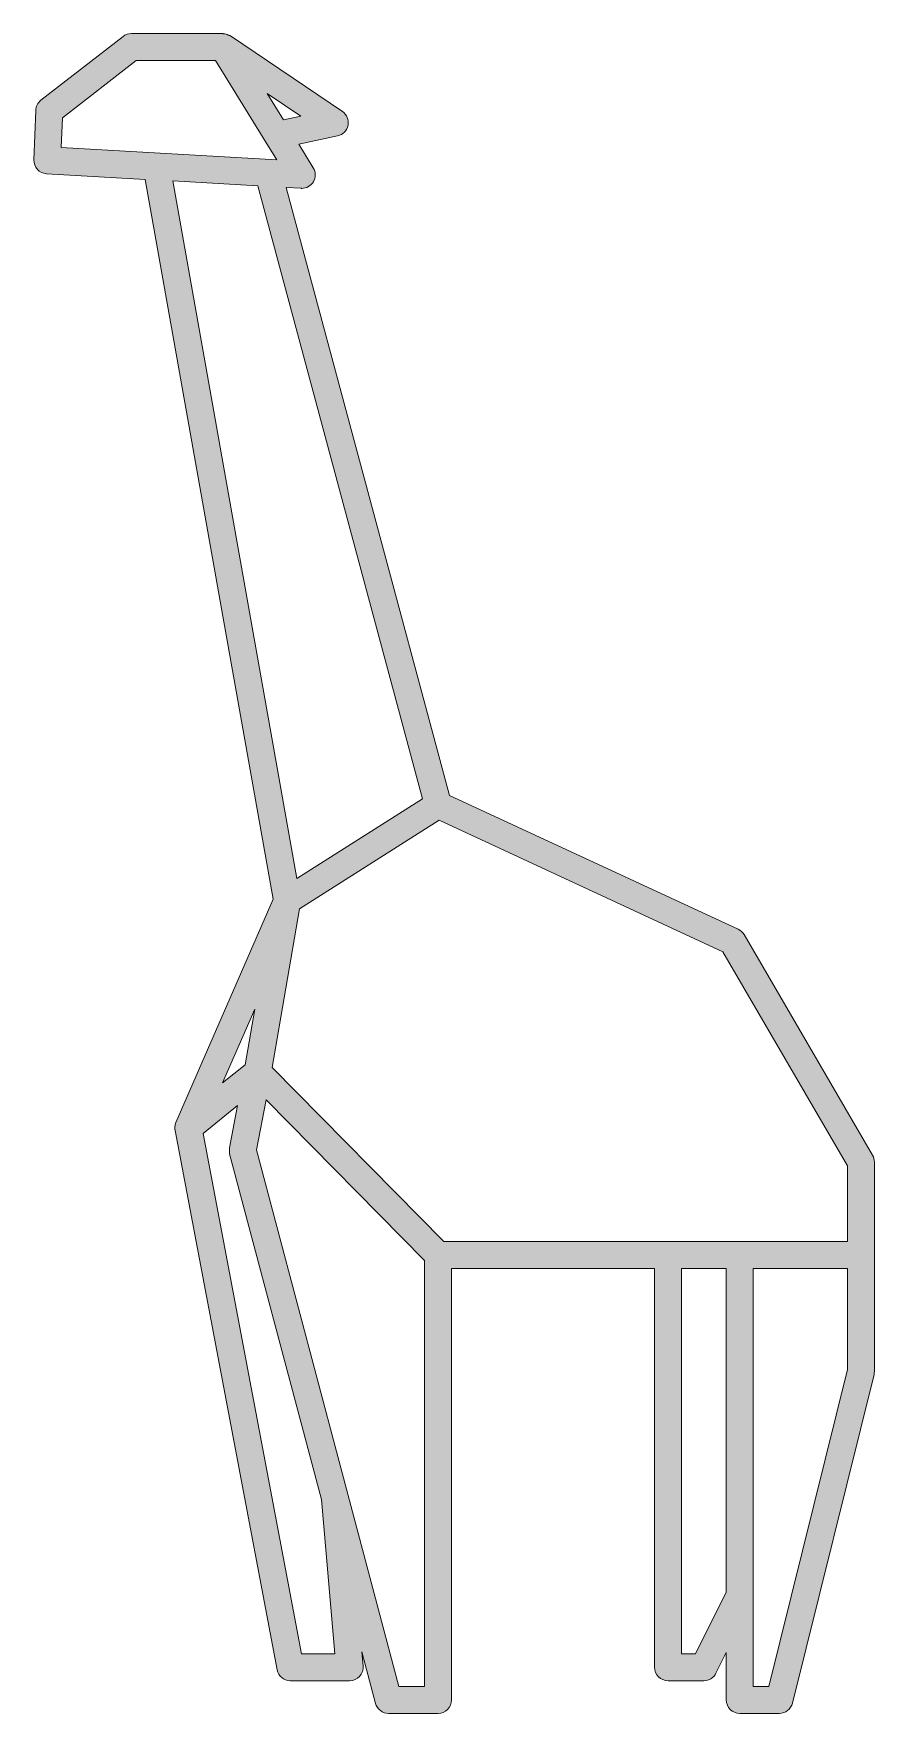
# Model space of a CAD drawing. Header units: inches. Extents: x 12.3 to 56.5, y 30 to 118.1.
import ezdxf

# ---------------------------------------------------------------- set-up
doc = ezdxf.new("R2010")
doc.units = ezdxf.units.IN
doc.header["$MEASUREMENT"] = 0
doc.layers.add('Layer 1', color=7, linetype='Continuous')

msp = doc.modelspace()

# ---------------------------------------------------------------- hatches: boundary and pattern name
at = {"layer": 'Layer 1', "true_color": 0xffffff}
h = msp.add_hatch(color=7, dxfattribs=at)
h.dxf.hatch_style = 2
edge = h.paths.add_edge_path()
edge.add_spline(control_points=[(56.404, 59.293), (56.404, 59.293), (49.652, 70.873), (49.652, 70.873), (49.579, 70.998), (49.469, 71.098), (49.338, 71.158), (49.338, 71.158), (34.185, 78.179), (34.185, 78.179), (34.185, 78.179), (25.607, 110.076), (25.607, 110.076), (25.607, 110.076), (26.389, 110.031), (26.389, 110.031), (26.403, 110.03), (26.416, 110.029), (26.43, 110.029), (26.679, 110.029), (26.91, 110.16), (27.038, 110.376), (27.174, 110.603), (27.172, 110.886), (27.032, 111.11), (27.032, 111.11), (26.266, 112.348), (26.266, 112.348), (26.266, 112.348), (28.312, 112.786), (28.312, 112.786), (28.59, 112.846), (28.805, 113.065), (28.859, 113.345), (28.914, 113.624), (28.796, 113.908), (28.56, 114.068), (28.56, 114.068), (22.683, 118.029), (22.683, 118.029), (22.672, 118.036), (22.661, 118.037), (22.65, 118.043), (22.625, 118.059), (22.597, 118.064), (22.571, 118.076), (22.493, 118.111), (22.415, 118.133), (22.333, 118.138), (22.316, 118.139), (22.304, 118.15), (22.287, 118.15), (22.287, 118.15), (17.483, 118.15), (17.483, 118.15), (17.325, 118.15), (17.172, 118.098), (17.048, 118.001), (17.048, 118.001), (12.73, 114.649), (12.73, 114.649), (12.564, 114.521), (12.464, 114.326), (12.457, 114.117), (12.457, 114.117), (12.36, 111.53), (12.36, 111.53), (12.345, 111.145), (12.642, 110.819), (13.026, 110.797), (13.026, 110.797), (18.209, 110.5), (18.209, 110.5), (18.209, 110.5), (24.931, 72.735), (24.931, 72.735), (24.931, 72.735), (19.821, 61.009), (19.821, 61.009), (19.793, 60.944), (19.774, 60.874), (19.766, 60.804), (19.765, 60.797), (19.767, 60.79), (19.767, 60.783), (19.762, 60.721), (19.762, 60.656), (19.774, 60.594), (19.774, 60.594), (25.13, 32.299), (25.13, 32.299), (25.193, 31.964), (25.485, 31.722), (25.826, 31.722), (25.826, 31.722), (28.943, 31.722), (28.943, 31.722), (29.141, 31.722), (29.332, 31.806), (29.465, 31.952), (29.598, 32.098), (29.666, 32.295), (29.649, 32.492), (29.649, 32.492), (29.584, 33.243), (29.584, 33.243), (29.584, 33.243), (30.304, 30.534), (30.304, 30.534), (30.386, 30.223), (30.667, 30.007), (30.989, 30.007), (30.989, 30.007), (33.587, 30.007), (33.587, 30.007), (33.978, 30.007), (34.296, 30.324), (34.296, 30.716), (34.296, 30.716), (34.296, 53.351), (34.296, 53.351), (34.296, 53.351), (44.955, 53.351), (44.955, 53.351), (44.955, 53.351), (44.955, 32.431), (44.955, 32.431), (44.955, 32.039), (45.272, 31.722), (45.664, 31.722), (45.664, 31.722), (47.545, 31.722), (47.545, 31.722), (47.814, 31.722), (48.06, 31.874), (48.181, 32.115), (48.181, 32.115), (48.721, 33.196), (48.721, 33.196), (48.721, 33.196), (48.721, 30.717), (48.721, 30.717), (48.721, 30.325), (49.038, 30.008), (49.43, 30.008), (49.43, 30.008), (51.507, 30.008), (51.507, 30.008), (51.832, 30.008), (52.116, 30.23), (52.195, 30.546), (52.195, 30.546), (56.48, 47.797), (56.48, 47.797), (56.487, 47.854), (56.494, 47.91), (56.501, 47.967), (56.501, 47.967), (56.501, 54.061), (56.501, 54.061), (56.501, 54.061), (56.501, 58.934), (56.501, 58.934), (56.501, 59.06), (56.467, 59.184), (56.404, 59.293)], knot_values=[0, 0, 0, 0, 1, 1, 1, 2, 2, 2, 3, 3, 3, 4, 4, 4, 5, 5, 5, 6, 6, 6, 7, 7, 7, 8, 8, 8, 9, 9, 9, 10, 10, 10, 11, 11, 11, 12, 12, 12, 13, 13, 13, 14, 14, 14, 15, 15, 15, 16, 16, 16, 17, 17, 17, 18, 18, 18, 19, 19, 19, 20, 20, 20, 21, 21, 21, 22, 22, 22, 23, 23, 23, 24, 24, 24, 25, 25, 25, 26, 26, 26, 27, 27, 27, 28, 28, 28, 29, 29, 29, 30, 30, 30, 31, 31, 31, 32, 32, 32, 33, 33, 33, 34, 34, 34, 35, 35, 35, 36, 36, 36, 37, 37, 37, 38, 38, 38, 39, 39, 39, 40, 40, 40, 41, 41, 41, 42, 42, 42, 43, 43, 43, 44, 44, 44, 45, 45, 45, 46, 46, 46, 47, 47, 47, 48, 48, 48, 49, 49, 49, 50, 50, 50, 51, 51, 51, 52, 52, 52, 53, 53, 53, 54, 54, 54, 55, 55, 55, 55], degree=3, periodic=1)
h.paths.add_polyline_path([(55.082, 58.744), (55.082, 54.769), (33.882, 54.769), (24.866, 63.898), (26.309, 72.217), (33.639, 76.869), (48.538, 69.965)])
h.paths.add_polyline_path([(23.454, 64.045), (22.275, 63.094), (23.959, 66.958)])
h.paths.add_polyline_path([(25.476, 113.63), (24.62, 115.015), (26.387, 113.825)])
edge = h.paths.add_edge_path()
edge.add_spline(control_points=[(13.862, 113.732), (13.862, 113.732), (17.727, 116.732), (17.727, 116.732), (17.727, 116.732), (21.892, 116.732), (21.892, 116.732), (21.892, 116.732), (24.534, 112.458), (24.534, 112.458), (24.535, 112.456), (24.536, 112.455), (24.537, 112.453), (24.537, 112.453), (25.112, 111.523), (25.112, 111.523), (25.112, 111.523), (13.803, 112.171), (13.803, 112.171), (13.803, 112.171), (13.862, 113.732), (13.862, 113.732)], knot_values=[0, 0, 0, 0, 1, 1, 1, 2, 2, 2, 3, 3, 3, 4, 4, 4, 5, 5, 5, 6, 6, 6, 7, 7, 7, 7], degree=3, periodic=1)
h.paths.add_polyline_path([(24.116, 110.161), (32.767, 77.995), (26.178, 73.813), (19.663, 110.417)])
edge = h.paths.add_edge_path()
edge.add_spline(control_points=[(28.17, 33.141), (28.17, 33.141), (26.413, 33.141), (26.413, 33.141), (26.413, 33.141), (21.245, 60.442), (21.245, 60.442), (21.245, 60.442), (23.051, 61.898), (23.051, 61.898), (23.051, 61.898), (22.63, 59.677), (22.63, 59.677), (22.633, 59.572), (22.637, 59.472), (22.641, 59.367), (22.641, 59.367), (27.463, 41.223), (27.463, 41.223), (27.463, 41.223), (28.17, 33.141), (28.17, 33.141)], knot_values=[0, 0, 0, 0, 1, 1, 1, 2, 2, 2, 3, 3, 3, 4, 4, 4, 5, 5, 5, 6, 6, 6, 7, 7, 7, 7], degree=3, periodic=1)
h.paths.add_polyline_path([(31.534, 31.426), (24.054, 59.572), (24.552, 62.202), (32.878, 53.771), (32.878, 31.426)])
h.paths.add_polyline_path([(47.108, 33.141), (46.373, 33.141), (46.373, 53.352), (48.721, 53.352), (48.721, 36.368)])
h.paths.add_polyline_path([(50.953, 31.426), (50.139, 31.426), (50.139, 53.352), (55.083, 53.352), (55.083, 48.054)])

# ---------------------------------------------------------------- linework, layer by layer
at = {"layer": 'Layer 1', "lineweight": 0}
for points in [[(25.476, 113.63), (24.62, 115.015), (26.387, 113.825), (25.476, 113.63)], [(24.116, 110.161), (32.767, 77.995), (26.178, 73.813), (19.663, 110.417), (24.116, 110.161)], [(55.082, 58.744), (55.082, 54.769), (33.882, 54.769), (24.866, 63.898), (26.309, 72.217), (33.639, 76.869), (48.538, 69.965), (55.082, 58.744)], [(23.454, 64.045), (22.275, 63.094), (23.959, 66.958), (23.454, 64.045)], [(31.534, 31.426), (24.054, 59.572), (24.552, 62.202), (32.878, 53.771), (32.878, 31.426), (31.534, 31.426)], [(47.108, 33.141), (46.373, 33.141), (46.373, 53.352), (48.721, 53.352), (48.721, 36.368), (47.108, 33.141)], [(50.953, 31.426), (50.139, 31.426), (50.139, 53.352), (55.083, 53.352), (55.083, 48.054), (50.953, 31.426)]]:
    msp.add_lwpolyline(points, dxfattribs=at)
for points, knots in [([(56.404, 59.293), (56.404, 59.293), (49.652, 70.873), (49.652, 70.873), (49.579, 70.998), (49.469, 71.098), (49.338, 71.158), (49.338, 71.158), (34.185, 78.179), (34.185, 78.179), (34.185, 78.179), (25.607, 110.076), (25.607, 110.076), (25.607, 110.076), (26.389, 110.031), (26.389, 110.031), (26.403, 110.03), (26.416, 110.029), (26.43, 110.029), (26.679, 110.029), (26.91, 110.16), (27.038, 110.376), (27.174, 110.603), (27.172, 110.886), (27.032, 111.11), (27.032, 111.11), (26.266, 112.348), (26.266, 112.348), (26.266, 112.348), (28.312, 112.786), (28.312, 112.786), (28.59, 112.846), (28.805, 113.065), (28.859, 113.345), (28.914, 113.624), (28.796, 113.908), (28.56, 114.068), (28.56, 114.068), (22.683, 118.029), (22.683, 118.029), (22.672, 118.036), (22.661, 118.037), (22.65, 118.043), (22.625, 118.059), (22.597, 118.064), (22.571, 118.076), (22.493, 118.111), (22.415, 118.133), (22.333, 118.138), (22.316, 118.139), (22.304, 118.15), (22.287, 118.15), (22.287, 118.15), (17.483, 118.15), (17.483, 118.15), (17.325, 118.15), (17.172, 118.098), (17.048, 118.001), (17.048, 118.001), (12.73, 114.649), (12.73, 114.649), (12.564, 114.521), (12.464, 114.326), (12.457, 114.117), (12.457, 114.117), (12.36, 111.53), (12.36, 111.53), (12.345, 111.145), (12.642, 110.819), (13.026, 110.797), (13.026, 110.797), (18.209, 110.5), (18.209, 110.5), (18.209, 110.5), (24.931, 72.735), (24.931, 72.735), (24.931, 72.735), (19.821, 61.009), (19.821, 61.009), (19.793, 60.944), (19.774, 60.874), (19.766, 60.804), (19.765, 60.797), (19.767, 60.79), (19.767, 60.783), (19.762, 60.721), (19.762, 60.656), (19.774, 60.594), (19.774, 60.594), (25.13, 32.299), (25.13, 32.299), (25.193, 31.964), (25.485, 31.722), (25.826, 31.722), (25.826, 31.722), (28.943, 31.722), (28.943, 31.722), (29.141, 31.722), (29.332, 31.806), (29.465, 31.952), (29.598, 32.098), (29.666, 32.295), (29.649, 32.492), (29.649, 32.492), (29.584, 33.243), (29.584, 33.243), (29.584, 33.243), (30.304, 30.534), (30.304, 30.534), (30.386, 30.223), (30.667, 30.007), (30.989, 30.007), (30.989, 30.007), (33.587, 30.007), (33.587, 30.007), (33.978, 30.007), (34.296, 30.324), (34.296, 30.716), (34.296, 30.716), (34.296, 53.351), (34.296, 53.351), (34.296, 53.351), (44.955, 53.351), (44.955, 53.351), (44.955, 53.351), (44.955, 32.431), (44.955, 32.431), (44.955, 32.039), (45.272, 31.722), (45.664, 31.722), (45.664, 31.722), (47.545, 31.722), (47.545, 31.722), (47.814, 31.722), (48.06, 31.874), (48.181, 32.115), (48.181, 32.115), (48.721, 33.196), (48.721, 33.196), (48.721, 33.196), (48.721, 30.717), (48.721, 30.717), (48.721, 30.325), (49.038, 30.008), (49.43, 30.008), (49.43, 30.008), (51.507, 30.008), (51.507, 30.008), (51.832, 30.008), (52.116, 30.23), (52.195, 30.546), (52.195, 30.546), (56.48, 47.797), (56.48, 47.797), (56.487, 47.854), (56.494, 47.91), (56.501, 47.967), (56.501, 47.967), (56.501, 54.061), (56.501, 54.061), (56.501, 54.061), (56.501, 58.934), (56.501, 58.934), (56.501, 59.06), (56.467, 59.184), (56.404, 59.293)], [0, 0, 0, 0, 1, 1, 1, 2, 2, 2, 3, 3, 3, 4, 4, 4, 5, 5, 5, 6, 6, 6, 7, 7, 7, 8, 8, 8, 9, 9, 9, 10, 10, 10, 11, 11, 11, 12, 12, 12, 13, 13, 13, 14, 14, 14, 15, 15, 15, 16, 16, 16, 17, 17, 17, 18, 18, 18, 19, 19, 19, 20, 20, 20, 21, 21, 21, 22, 22, 22, 23, 23, 23, 24, 24, 24, 25, 25, 25, 26, 26, 26, 27, 27, 27, 28, 28, 28, 29, 29, 29, 30, 30, 30, 31, 31, 31, 32, 32, 32, 33, 33, 33, 34, 34, 34, 35, 35, 35, 36, 36, 36, 37, 37, 37, 38, 38, 38, 39, 39, 39, 40, 40, 40, 41, 41, 41, 42, 42, 42, 43, 43, 43, 44, 44, 44, 45, 45, 45, 46, 46, 46, 47, 47, 47, 48, 48, 48, 49, 49, 49, 50, 50, 50, 51, 51, 51, 52, 52, 52, 53, 53, 53, 54, 54, 54, 55, 55, 55, 55]), ([(13.862, 113.732), (13.862, 113.732), (17.727, 116.732), (17.727, 116.732), (17.727, 116.732), (21.892, 116.732), (21.892, 116.732), (21.892, 116.732), (24.534, 112.458), (24.534, 112.458), (24.535, 112.456), (24.536, 112.455), (24.537, 112.453), (24.537, 112.453), (25.112, 111.523), (25.112, 111.523), (25.112, 111.523), (13.803, 112.171), (13.803, 112.171), (13.803, 112.171), (13.862, 113.732), (13.862, 113.732)], [0, 0, 0, 0, 1, 1, 1, 2, 2, 2, 3, 3, 3, 4, 4, 4, 5, 5, 5, 6, 6, 6, 7, 7, 7, 7]), ([(28.17, 33.141), (28.17, 33.141), (26.413, 33.141), (26.413, 33.141), (26.413, 33.141), (21.245, 60.442), (21.245, 60.442), (21.245, 60.442), (23.051, 61.898), (23.051, 61.898), (23.051, 61.898), (22.63, 59.677), (22.63, 59.677), (22.633, 59.572), (22.637, 59.472), (22.641, 59.367), (22.641, 59.367), (27.463, 41.223), (27.463, 41.223), (27.463, 41.223), (28.17, 33.141), (28.17, 33.141)], [0, 0, 0, 0, 1, 1, 1, 2, 2, 2, 3, 3, 3, 4, 4, 4, 5, 5, 5, 6, 6, 6, 7, 7, 7, 7])]:
    msp.add_open_spline(points, degree=3, knots=knots, dxfattribs=at)

doc.saveas('drawing.dxf')
